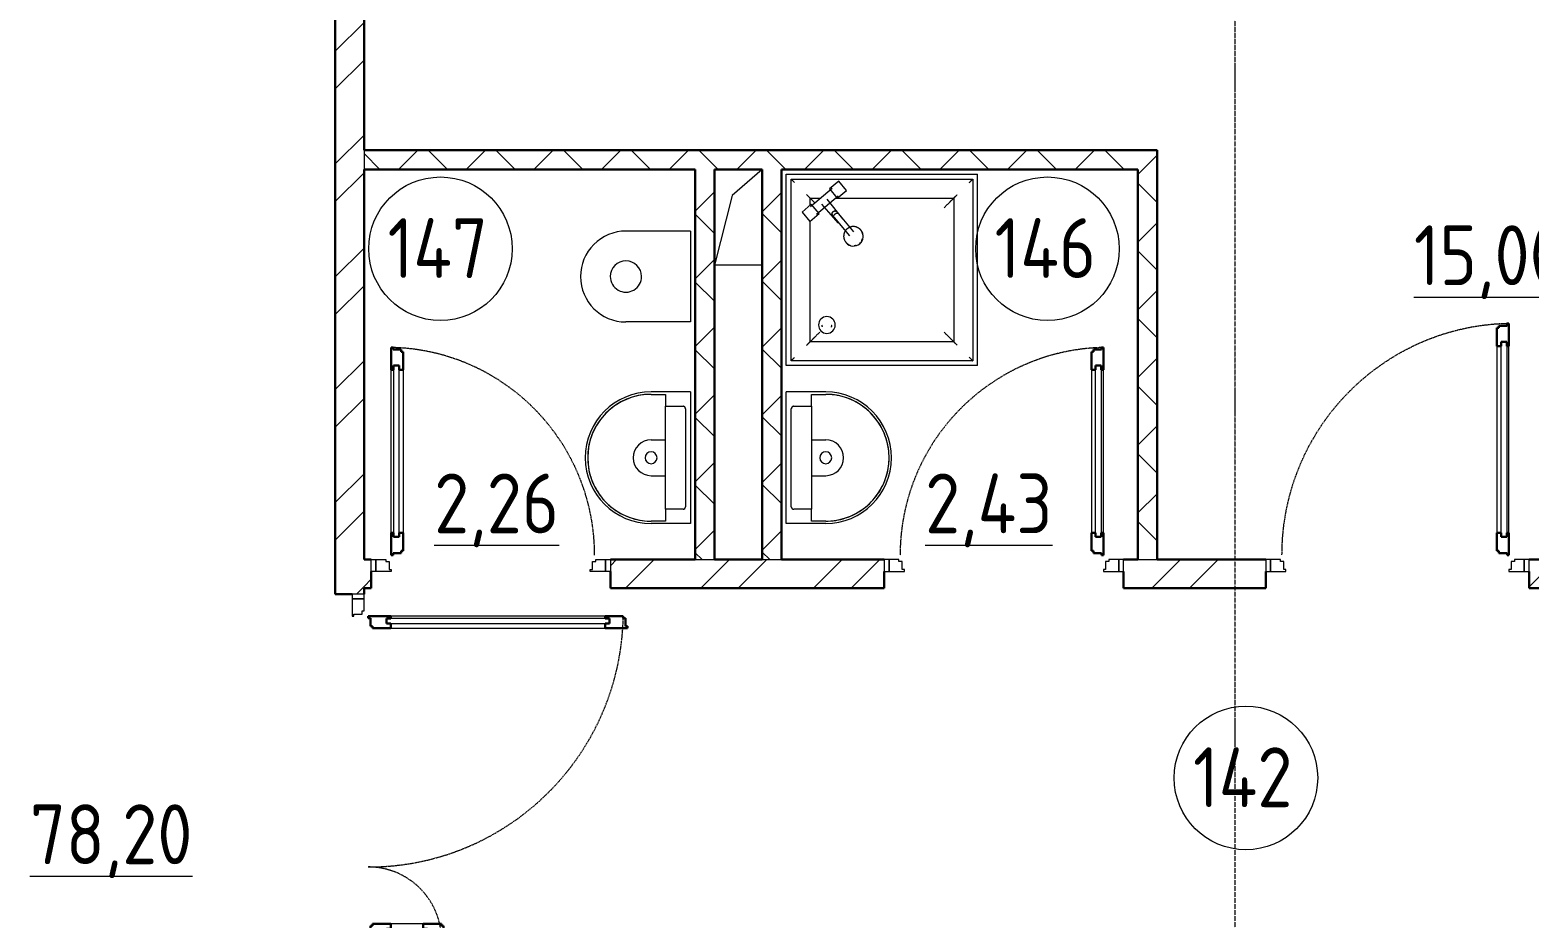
# Model space of a CAD drawing. Header units: millimetres. Extents: x -695119 to 412940, y -249585 to 622758.
# Drawn here: x -122702 to -116436, y 559777 to 563488 of the extents above; entities that cross this region are included whole.
import ezdxf

# ---------------------------------------------------------------- set-up
doc = ezdxf.new("R2010")
doc.units = ezdxf.units.MM
doc.linetypes.add('ADSK_Линия сетки', pattern=[25, 20, -2.5, 0, -2.5])
doc.linetypes.add('ADSK_Штриховая_ш2 п1_5', pattern=[4.5, 3, -1.5])
for name, color, linetype, lineweight in [('Двери', 8, 'Continuous', 9), ('Каркас_Импост', 8, 'Continuous', 9), ('Марки помещений', 8, 'Continuous', 20), ('Монтажный зазор', 8, 'Continuous', 9), ('Оси', 252, 'Continuous', 9), ('Остекление', 8, 'Continuous', 9), ('Открывание', 8, 'ADSK_Штриховая_ш2 п1_5', 9), ('Панель', 252, 'Continuous', 30), ('Перекрытия', 7, 'Continuous', 18), ('Сантехнические приборы', 8, 'Continuous', 18), ('Стены разрез', 7, 'Continuous', 30), ('Стены штриховка', 7, 'Continuous', 9)]:
    doc.layers.add(name, color=color, linetype=linetype, lineweight=lineweight)
doc.styles.add('GOST Common_2', font='', dxfattribs={"width": 0.9, "height": 250})
doc.styles.get('GOST Common_2').set_extended_font_data('GOST type B')
pattern_1 = [(45, (-109179.56, 538399.8), (-235.7317, 235.7317), []), (45, (-109022.4, 538399.8), (-235.7317, 235.7317), [])]
pattern_2 = [(45, (-109179.56, 538399.79), (-141.4214, 141.4214), []), (135, (-109179.56, 538399.79), (-141.4214, -141.4214), [])]

# ---------------------------------------------------------------- blocks, each defined once
blk = doc.blocks.new('Дверь_Alumark_двупольная_S50 - Ш_1_5_Внутр_1520х2350  Пр-2610531-План 1 этажа смеж')
at = {"layer": 'Каркас_Импост'}
for p, q in [((-566, 60), (-615, 60)), ((-615, 60), (-615, 10)), ((-615, 10), (-543, 10)), ((-566, 52), (-566, 60)), ((-552, 52), (-566, 52)), ((-552, 18), (-552, 52)), ((-543, 18), (-552, 18)), ((-543, 10), (-543, 18)), ((802, 18), (793, 18)), ((793, 18), (793, 10)), ((793, 10), (865, 10)), ((816, 52), (802, 52)), ((802, 52), (802, 18)), ((816, 60), (816, 52)), ((865, 60), (816, 60)), ((865, 10), (865, 60))]:
    blk.add_line(p, q, dxfattribs=at)
at = {"layer": 'Монтажный зазор'}
for p, q in [((-635, 60), (-635, 10)), ((-615, 60), (-635, 60)), ((-635, 10), (-615, 10)), ((-615, 10), (-615, 60)), ((885, 60), (865, 60)), ((865, 60), (865, 10)), ((865, 10), (885, 10)), ((885, 10), (885, 60))]:
    blk.add_line(p, q, dxfattribs=at)
at = {"layer": 'Остекление'}
for p, q in [((-534, 1086), (-534, 154)), ((-513, 1086), (-534, 1086)), ((-513, 154), (-513, 1086)), ((763, 154), (763, 326)), ((763, 326), (784, 326)), ((784, 326), (784, 154)), ((-534, 154), (-513, 154)), ((784, 154), (763, 154))]:
    blk.add_line(p, q, dxfattribs=at)
at = {"layer": 'Открывание'}
for centre, radius, start, end in [((-561, 78), 1066, 360, 89.03248), ((811, 78), 306, 93.37229, 180)]:
    blk.add_arc(centre, radius, start, end, dxfattribs=at)
at = {"layer": 'Панель'}
for p, q in [((-535, 1144), (-543, 1144)), ((-543, 1144), (-543, 1068)), ((-501, 1153), (-535, 1153)), ((-535, 1153), (-535, 1144)), ((-493, 1162), (-501, 1162)), ((-501, 1162), (-501, 1153)), ((-493, 1068), (-493, 1162)), ((-534, 1068), (-543, 1068)), ((-534, 1086), (-534, 1068)), ((-513, 1086), (-534, 1086)), ((-513, 1068), (-513, 1086)), ((-493, 1068), (-513, 1068)), ((751, 384), (743, 384)), ((743, 384), (743, 308)), ((785, 393), (751, 393)), ((751, 393), (751, 384)), ((793, 402), (785, 402)), ((785, 402), (785, 393)), ((793, 308), (793, 402)), ((763, 308), (763, 326)), ((763, 326), (784, 326)), ((784, 326), (784, 308)), ((743, 308), (763, 308)), ((784, 308), (793, 308)), ((-543, 172), (-543, 78)), ((-534, 172), (-543, 172)), ((-534, 154), (-534, 172)), ((-513, 154), (-534, 154)), ((-513, 172), (-513, 154)), ((-493, 172), (-513, 172)), ((-493, 96), (-493, 172)), ((743, 172), (743, 96)), ((743, 172), (763, 172)), ((763, 172), (763, 154)), ((763, 154), (784, 154)), ((784, 172), (793, 172)), ((784, 154), (784, 172)), ((793, 78), (793, 172)), ((-543, 78), (-535, 78)), ((-535, 78), (-535, 87)), ((-535, 87), (-501, 87)), ((-501, 87), (-501, 96)), ((-501, 96), (-493, 96)), ((743, 96), (751, 96)), ((751, 96), (751, 87)), ((751, 87), (785, 87)), ((785, 87), (785, 78)), ((785, 78), (793, 78))]:
    blk.add_line(p, q, dxfattribs=at)
at = {"layer": 'Панель', "lineweight": 9}
for p, q in [((-543, 1068), (-543, 172)), ((-493, 172), (-493, 1068)), ((743, 308), (743, 172)), ((793, 172), (793, 308))]:
    blk.add_line(p, q, dxfattribs=at)
blk = doc.blocks.new('ИГСП_ООО САНИТА сантехника_Умывальник - ИГСП_ООО САНИТА сантехника_Умывальник-461922-План 1 этажа смеж')
at = {"layer": 'Сантехнические приборы'}
for p, q in [((-275, 0), (275, 0)), ((-275, 0), (-275, -165)), ((275, 0), (275, -165)), ((-215, -105), (-215, -31.3)), ((-205, -21.3), (205, -21.3)), ((215, -31.3), (215, -105)), ((-265, -165), (-265, -105)), ((-265, -105), (-215, -105)), ((-205, -105), (-215, -105)), ((205, -105), (-205, -105)), ((-75, -165), (-75, -105)), ((75, -165), (75, -105)), ((215, -105), (205, -105)), ((215, -105), (265, -105)), ((265, -105), (265, -165))]:
    blk.add_line(p, q, dxfattribs=at)
at = {"layer": 'Сантехнические приборы', "flags": 128}
for points in [[(-205, -21.3), (-205.4, -21.3), (-205.8, -21.3), (-206.2, -21.3), (-206.6, -21.4), (-207, -21.5), (-207.4, -21.6), (-207.8, -21.7), (-208.1, -21.8), (-208.5, -21.9), (-208.9, -22.1), (-209.3, -22.2), (-209.6, -22.4), (-210, -22.6), (-210.3, -22.8), (-210.6, -23), (-211, -23.2), (-211.3, -23.5), (-211.6, -23.7), (-211.9, -24), (-212.2, -24.3), (-212.4, -24.6), (-212.7, -24.9), (-213, -25.2), (-213.2, -25.5), (-213.4, -25.9), (-213.6, -26.2), (-213.8, -26.6), (-214, -26.9), (-214.2, -27.3), (-214.3, -27.6), (-214.5, -28), (-214.6, -28.4), (-214.7, -28.8), (-214.8, -29.2), (-214.9, -29.6), (-214.9, -30), (-215, -30.4), (-215, -30.8), (-215, -31.2), (-215, -31.3)], [(215, -31.3), (215, -30.9), (215, -30.5), (214.9, -30.1), (214.9, -29.7), (214.8, -29.3), (214.7, -28.9), (214.6, -28.5), (214.5, -28.1), (214.4, -27.7), (214.2, -27.4), (214, -27), (213.9, -26.6), (213.7, -26.3), (213.5, -26), (213.3, -25.6), (213, -25.3), (212.8, -25), (212.5, -24.7), (212.2, -24.4), (212, -24.1), (211.7, -23.8), (211.4, -23.6), (211.1, -23.3), (210.7, -23.1), (210.4, -22.9), (210.1, -22.6), (209.7, -22.4), (209.4, -22.3), (209, -22.1), (208.6, -21.9), (208.2, -21.8), (207.9, -21.7), (207.5, -21.6), (207.1, -21.5), (206.7, -21.4), (206.3, -21.4), (205.9, -21.3), (205.5, -21.3), (205.1, -21.3), (205, -21.3)], [(-265, -165), (-264.8, -175.6), (-264.2, -186.2), (-263.1, -196.7), (-261.6, -207.2), (-259.7, -217.6), (-257.4, -228), (-254.7, -238.2), (-251.5, -248.4), (-248, -258.4), (-244.1, -268.2), (-239.8, -277.9), (-235.1, -287.4), (-230, -296.7), (-224.5, -305.8), (-218.7, -314.6), (-212.6, -323.3), (-206.1, -331.6), (-199.2, -339.7), (-192.1, -347.6), (-184.6, -355.1), (-176.9, -362.3), (-168.8, -369.2), (-160.5, -375.8), (-152, -382.1), (-143.2, -388), (-134.1, -393.5), (-124.9, -398.7), (-115.5, -403.5), (-105.8, -408), (-96, -412), (-86.1, -415.6), (-76, -418.9), (-65.8, -421.7), (-55.4, -424.1), (-45, -426.1), (-34.6, -427.7), (-24, -428.9), (-13.5, -429.7), (-2.9, -430), (7.7, -429.9), (18.3, -429.4), (28.9, -428.4), (39.4, -427.1), (49.8, -425.3), (60.2, -423.1), (70.5, -420.5), (80.6, -417.4), (90.7, -414), (100.6, -410.2), (110.3, -406), (119.8, -401.4), (129.2, -396.4), (138.3, -391), (147.3, -385.3), (156, -379.3), (164.4, -372.8), (172.6, -366.1), (180.5, -359), (188.1, -351.7), (195.4, -344), (202.4, -336), (209.1, -327.8), (215.4, -319.3), (221.4, -310.6), (227.1, -301.6), (232.4, -292.4), (237.3, -283), (241.8, -273.4), (245.9, -263.7), (249.7, -253.8), (253, -243.7), (256, -233.5), (258.5, -223.2), (260.6, -212.9), (262.3, -202.4), (263.6, -191.9), (264.5, -181.3), (264.9, -170.7), (265, -165)]]:
    blk.add_lwpolyline(points, dxfattribs=at)
at = {"layer": 'Сантехнические приборы'}
for centre, radius, start, end in [((-205, -31.3), 10, 90, 180), ((205, -31.3), 10, 0, 90), ((0, -165), 275, 180, 360), ((0, -165), 265, 180, 0), ((0, -165), 75, 180, 0), ((0, -165), 25, 0, 180), ((0, -165), 25, 180, 360)]:
    blk.add_arc(centre, radius, start, end, dxfattribs=at)
blk = doc.blocks.new('Дверь_Alumark_однопольная_S50 - Дв-9_Ш_1000х2350 Пр-3125398-План 1 этажа смеж')
at = {"layer": 'Каркас_Импост'}
for p, q in [((-355, 60), (-314, 60)), ((-355, 10), (-355, 60)), ((-291, 10), (-355, 10)), ((-314, 60), (-314, 52)), ((-314, 52), (-300, 52)), ((-300, 52), (-300, 18)), ((-300, 18), (-291, 18)), ((-291, 18), (-291, 10)), ((541, 18), (550, 18)), ((541, 10), (541, 18)), ((605, 10), (541, 10)), ((550, 52), (564, 52)), ((550, 18), (550, 52)), ((564, 52), (564, 60)), ((564, 60), (605, 60)), ((605, 60), (605, 10))]:
    blk.add_line(p, q, dxfattribs=at)
at = {"layer": 'Монтажный зазор'}
for p, q in [((-375, 60), (-355, 60)), ((-375, 10), (-375, 60)), ((-355, 10), (-375, 10)), ((-355, 60), (-355, 10)), ((605, 60), (625, 60)), ((605, 10), (605, 60)), ((625, 10), (605, 10)), ((625, 60), (625, 10))]:
    blk.add_line(p, q, dxfattribs=at)
at = {"layer": 'Остекление'}
for p, q in [((-282, 870), (-282, 154)), ((-258, 870), (-282, 870)), ((-258, 154), (-258, 870)), ((-282, 154), (-258, 154))]:
    blk.add_line(p, q, dxfattribs=at)
at = {"layer": 'Открывание'}
blk.add_arc((-309, 78), 868, 0, 88.81175, dxfattribs=at)
at = {"layer": 'Панель'}
for p, q in [((-291, 946), (-283, 946)), ((-291, 852), (-291, 946)), ((-283, 946), (-283, 937)), ((-283, 937), (-249, 937)), ((-249, 937), (-249, 928)), ((-249, 928), (-241, 928)), ((-241, 928), (-241, 852)), ((-282, 852), (-291, 852)), ((-282, 870), (-282, 852)), ((-258, 870), (-282, 870)), ((-258, 852), (-258, 870)), ((-241, 852), (-258, 852)), ((-291, 78), (-291, 172)), ((-282, 172), (-291, 172)), ((-282, 154), (-282, 172)), ((-258, 154), (-282, 154)), ((-258, 172), (-258, 154)), ((-241, 172), (-258, 172)), ((-241, 172), (-241, 96)), ((-283, 78), (-291, 78)), ((-283, 87), (-283, 78)), ((-249, 87), (-283, 87)), ((-249, 96), (-249, 87)), ((-241, 96), (-249, 96))]:
    blk.add_line(p, q, dxfattribs=at)
at = {"layer": 'Панель', "lineweight": 9}
for p, q in [((-291, 172), (-291, 852)), ((-241, 852), (-241, 172))]:
    blk.add_line(p, q, dxfattribs=at)
blk = doc.blocks.new('Дверь_Alumark_однопольная_S50 - Дв-9л__Ш_1000х2350 Л-3125523-План 1 этажа смеж')
at = {"layer": 'Каркас_Импост'}
for p, q in [((-314, 60), (-355, 60)), ((-355, 60), (-355, 10)), ((-355, 10), (-291, 10)), ((-314, 52), (-314, 60)), ((-300, 52), (-314, 52)), ((-300, 18), (-300, 52)), ((-291, 18), (-300, 18)), ((-291, 10), (-291, 18)), ((550, 18), (541, 18)), ((541, 18), (541, 10)), ((541, 10), (605, 10)), ((564, 52), (550, 52)), ((550, 52), (550, 18)), ((564, 60), (564, 52)), ((605, 60), (564, 60)), ((605, 10), (605, 60))]:
    blk.add_line(p, q, dxfattribs=at)
at = {"layer": 'Монтажный зазор'}
for p, q in [((-375, 60), (-375, 10)), ((-355, 60), (-375, 60)), ((-375, 10), (-355, 10)), ((-355, 10), (-355, 60)), ((625, 60), (605, 60)), ((605, 60), (605, 10)), ((605, 10), (625, 10)), ((625, 10), (625, 60))]:
    blk.add_line(p, q, dxfattribs=at)
at = {"layer": 'Остекление'}
for p, q in [((508, 154), (508, 870)), ((508, 870), (532, 870)), ((532, 870), (532, 154)), ((532, 154), (508, 154))]:
    blk.add_line(p, q, dxfattribs=at)
at = {"layer": 'Открывание'}
blk.add_arc((559, 78), 868, 91.18825, 180, dxfattribs=at)
at = {"layer": 'Панель'}
for p, q in [((541, 946), (533, 946)), ((533, 946), (533, 937)), ((541, 852), (541, 946)), ((499, 928), (491, 928)), ((491, 928), (491, 852)), ((533, 937), (499, 937)), ((499, 937), (499, 928)), ((491, 852), (508, 852)), ((508, 852), (508, 870)), ((508, 870), (532, 870)), ((532, 870), (532, 852)), ((532, 852), (541, 852)), ((491, 172), (491, 96)), ((491, 172), (508, 172)), ((508, 172), (508, 154)), ((508, 154), (532, 154)), ((532, 172), (541, 172)), ((532, 154), (532, 172)), ((541, 78), (541, 172)), ((491, 96), (499, 96)), ((499, 96), (499, 87)), ((499, 87), (533, 87)), ((533, 87), (533, 78)), ((533, 78), (541, 78))]:
    blk.add_line(p, q, dxfattribs=at)
at = {"layer": 'Панель', "lineweight": 9}
for p, q in [((491, 852), (491, 172)), ((541, 172), (541, 852))]:
    blk.add_line(p, q, dxfattribs=at)
blk = doc.blocks.new('ИГСП_ООО САНИТА сантехника_Умывальник - ИГСП_ООО САНИТА сантехника_Умывальник-518291-План 1 этажа смеж')
at = {"layer": 'Сантехнические приборы'}
for p, q in [((-275, 165), (-275, 0)), ((-265, 105), (-265, 165)), ((-75, 105), (-75, 165)), ((75, 105), (75, 165)), ((265, 165), (265, 105)), ((275, 165), (275, 0)), ((-215, 105), (-265, 105)), ((-215, 31.3), (-215, 105)), ((-215, 105), (-205, 105)), ((-205, 105), (205, 105)), ((205, 105), (215, 105)), ((265, 105), (215, 105)), ((215, 105), (215, 31.3)), ((275, 0), (-275, 0)), ((205, 21.3), (-205, 21.3))]:
    blk.add_line(p, q, dxfattribs=at)
at = {"layer": 'Сантехнические приборы', "flags": 128}
for points in [[(265, 165), (264.8, 175.6), (264.2, 186.2), (263.1, 196.7), (261.6, 207.2), (259.7, 217.6), (257.4, 228), (254.7, 238.2), (251.5, 248.4), (248, 258.4), (244.1, 268.2), (239.8, 277.9), (235.1, 287.4), (230, 296.7), (224.5, 305.8), (218.7, 314.6), (212.6, 323.3), (206.1, 331.6), (199.2, 339.7), (192.1, 347.6), (184.6, 355.1), (176.9, 362.3), (168.8, 369.2), (160.5, 375.8), (152, 382.1), (143.2, 388), (134.1, 393.5), (124.9, 398.7), (115.5, 403.5), (105.8, 408), (96, 412), (86.1, 415.6), (76, 418.9), (65.8, 421.7), (55.4, 424.1), (45, 426.1), (34.6, 427.7), (24, 428.9), (13.5, 429.7), (2.9, 430), (-7.7, 429.9), (-18.3, 429.4), (-28.9, 428.4), (-39.4, 427.1), (-49.8, 425.3), (-60.2, 423.1), (-70.5, 420.5), (-80.6, 417.4), (-90.7, 414), (-100.6, 410.2), (-110.3, 406), (-119.8, 401.4), (-129.2, 396.4), (-138.3, 391), (-147.3, 385.3), (-156, 379.3), (-164.4, 372.8), (-172.6, 366.1), (-180.5, 359), (-188.1, 351.7), (-195.4, 344), (-202.4, 336), (-209.1, 327.8), (-215.4, 319.3), (-221.4, 310.6), (-227.1, 301.6), (-232.4, 292.4), (-237.3, 283), (-241.8, 273.4), (-245.9, 263.7), (-249.7, 253.8), (-253, 243.7), (-256, 233.5), (-258.5, 223.2), (-260.6, 212.9), (-262.3, 202.4), (-263.6, 191.9), (-264.5, 181.3), (-264.9, 170.7), (-265, 165)], [(-215, 31.3), (-215, 30.9), (-215, 30.5), (-214.9, 30.1), (-214.9, 29.7), (-214.8, 29.3), (-214.7, 28.9), (-214.6, 28.5), (-214.5, 28.1), (-214.4, 27.7), (-214.2, 27.4), (-214, 27), (-213.9, 26.6), (-213.7, 26.3), (-213.5, 26), (-213.3, 25.6), (-213, 25.3), (-212.8, 25), (-212.5, 24.7), (-212.2, 24.4), (-212, 24.1), (-211.7, 23.8), (-211.4, 23.6), (-211.1, 23.3), (-210.7, 23.1), (-210.4, 22.9), (-210.1, 22.6), (-209.7, 22.4), (-209.4, 22.3), (-209, 22.1), (-208.6, 21.9), (-208.2, 21.8), (-207.9, 21.7), (-207.5, 21.6), (-207.1, 21.5), (-206.7, 21.4), (-206.3, 21.4), (-205.9, 21.3), (-205.5, 21.3), (-205.1, 21.3), (-205, 21.3)], [(205, 21.3), (205.4, 21.3), (205.8, 21.3), (206.2, 21.3), (206.6, 21.4), (207, 21.5), (207.4, 21.6), (207.8, 21.7), (208.1, 21.8), (208.5, 21.9), (208.9, 22.1), (209.3, 22.2), (209.6, 22.4), (210, 22.6), (210.3, 22.8), (210.6, 23), (211, 23.2), (211.3, 23.5), (211.6, 23.7), (211.9, 24), (212.2, 24.3), (212.4, 24.6), (212.7, 24.9), (213, 25.2), (213.2, 25.5), (213.4, 25.9), (213.6, 26.2), (213.8, 26.6), (214, 26.9), (214.2, 27.3), (214.3, 27.6), (214.5, 28), (214.6, 28.4), (214.7, 28.8), (214.8, 29.2), (214.9, 29.6), (214.9, 30), (215, 30.4), (215, 30.8), (215, 31.2), (215, 31.3)]]:
    blk.add_lwpolyline(points, dxfattribs=at)
at = {"layer": 'Сантехнические приборы'}
for centre, radius, start, end in [((0, 165), 275, 360, 180), ((0, 165), 265, 0, 180), ((0, 165), 75, 0, 180), ((0, 165), 25, 360, 180), ((0, 165), 25, 180, 0), ((-205, 31.3), 10, 180, 270), ((205, 31.3), 10, 270, 0)]:
    blk.add_arc(centre, radius, start, end, dxfattribs=at)
blk = doc.blocks.new('ИГСП_ВИЗ_Душевой поддон - Ш_Поддон 800х800-1812446-План 1 этажа смеж')
at = {"layer": 'Сантехнические приборы'}
for p, q in [((-400, -400), (-400, 400)), ((400, 400), (-400, 400)), ((-380, -380), (-380, 380)), ((-380, 380), (380, 380)), ((380, 380), (380, -380)), ((400, 400), (400, -400)), ((-300, -185.9), (-300, 300)), ((-300, 300), (300, 300)), ((300, 300), (300, -300)), ((-300, -193.6), (-300, -187)), ((-300, -300), (-300, -255.8)), ((-270.4, -300), (-300, -300)), ((300, -300), (-204.1, -300)), ((400, -400), (-400, -400)), ((380, -380), (-380, -380))]:
    blk.add_line(p, q, dxfattribs=at)
for points, knots in [([(-365, 365), (-366.3, 366.3), (-368.3, 368.3), (-370.8, 370.8), (-372.2, 372.2), (-373.3, 373.3), (-374.4, 374.4), (-375.4, 375.4), (-376.3, 376.3), (-377.1, 377.1), (-378, 378), (-378.9, 378.9), (-379.7, 379.7), (-380, 380), (-380, 380)], [0, 0, 0, 0, 0.166667, 0.25, 0.333333, 0.375, 0.416667, 0.5, 0.541667, 0.583333, 0.666667, 0.75, 0.833333, 1, 1, 1, 1]), ([(365, 365), (366.3, 366.3), (368.3, 368.3), (370.8, 370.8), (372.2, 372.2), (373.3, 373.3), (374.4, 374.4), (375.4, 375.4), (376.3, 376.3), (377.1, 377.1), (378, 378), (378.9, 378.9), (379.7, 379.7), (380, 380), (380, 380)], [0, 0, 0, 0, 0.166667, 0.25, 0.333333, 0.375, 0.416667, 0.5, 0.541667, 0.583333, 0.666667, 0.75, 0.833333, 1, 1, 1, 1]), ([(-300, 300), (-300, 300), (-300.3, 300.3), (-301.1, 301.1), (-302, 302), (-302.9, 302.9), (-303.7, 303.7), (-304.6, 304.6), (-305.8, 305.8), (-307.2, 307.2), (-308.4, 308.4), (-309.6, 309.6), (-311.7, 311.7), (-313.7, 313.7), (-315, 315)], [0, 0, 0, 0, 0.166667, 0.25, 0.333333, 0.416667, 0.458333, 0.5, 0.583333, 0.666667, 0.708333, 0.75, 0.833333, 1, 1, 1, 1]), ([(300, 300), (300, 300), (300.3, 300.3), (301.1, 301.1), (302, 302), (302.9, 302.9), (303.7, 303.7), (304.6, 304.6), (305.8, 305.8), (307.2, 307.2), (308.4, 308.4), (309.6, 309.6), (311.7, 311.7), (313.7, 313.7), (315, 315)], [0, 0, 0, 0, 0.166667, 0.25, 0.333333, 0.416667, 0.458333, 0.5, 0.583333, 0.666667, 0.708333, 0.75, 0.833333, 1, 1, 1, 1]), ([(-260, 260), (-263.5, 263.6), (-268.7, 268.7), (-275.4, 275.3), (-279.3, 279.3), (-282.2, 282.2), (-285.1, 285.1), (-287.7, 287.7), (-290.1, 290.1), (-292.3, 292.3), (-294.7, 294.7), (-297.1, 297.1), (-299.3, 299.3), (-300, 300), (-300, 300)], [0, 0, 0, 0, 0.166667, 0.25, 0.333333, 0.375, 0.416667, 0.5, 0.541667, 0.583333, 0.666667, 0.75, 0.833333, 1, 1, 1, 1]), ([(300, 300), (300, 300), (299.3, 299.3), (297.1, 297.1), (294.7, 294.7), (292.3, 292.3), (290.1, 290.1), (287.7, 287.7), (285.1, 285.1), (282.2, 282.2), (279.3, 279.3), (275.3, 275.4), (268.7, 268.7), (263.6, 263.5), (260, 260)], [-1, -1, -1, -1, -0.833333, -0.75, -0.666667, -0.583333, -0.541667, -0.5, -0.416667, -0.375, -0.333333, -0.25, -0.166667, 0, 0, 0, 0]), ([(-300, -300), (-300, -300), (-300.3, -300.3), (-301.1, -301.1), (-302, -302), (-302.9, -302.9), (-303.7, -303.7), (-304.6, -304.6), (-305.8, -305.8), (-307.2, -307.2), (-308.4, -308.4), (-309.6, -309.6), (-311.7, -311.7), (-313.7, -313.7), (-315, -315)], [0, 0, 0, 0, 0.166667, 0.25, 0.333333, 0.416667, 0.458333, 0.5, 0.583333, 0.666667, 0.708333, 0.75, 0.833333, 1, 1, 1, 1]), ([(-280, -280), (-280.8, -280.8), (-282.2, -282.2), (-285.1, -285.1), (-287.7, -287.7), (-290.1, -290.1), (-292.3, -292.3), (-294.7, -294.7), (-297.1, -297.1), (-299.3, -299.3), (-300, -300), (-300, -300)], [0.3333333, 0.3333333, 0.3333333, 0.3333333, 0.375, 0.4166667, 0.5, 0.5416667, 0.5833333, 0.6666667, 0.75, 0.8333333, 1, 1, 1, 1]), ([(260, -260), (263.5, -263.6), (268.7, -268.7), (275.4, -275.3), (279.3, -279.3), (282.2, -282.2), (285.1, -285.1), (287.7, -287.7), (290.1, -290.1), (292.3, -292.3), (294.7, -294.7), (297.1, -297.1), (299.3, -299.3), (300, -300), (300, -300)], [0, 0, 0, 0, 0.166667, 0.25, 0.333333, 0.375, 0.416667, 0.5, 0.541667, 0.583333, 0.666667, 0.75, 0.833333, 1, 1, 1, 1]), ([(315, -315), (313.7, -313.7), (311.7, -311.7), (309.2, -309.2), (307.8, -307.8), (306.7, -306.7), (305.6, -305.6), (304.6, -304.6), (303.7, -303.7), (302.9, -302.9), (302, -302), (301.1, -301.1), (300.3, -300.3), (300, -300), (300, -300)], [-1, -1, -1, -1, -0.833333, -0.75, -0.666667, -0.625, -0.583333, -0.5, -0.458333, -0.416667, -0.333333, -0.25, -0.166667, 0, 0, 0, 0]), ([(-365, -365), (-366.3, -366.3), (-368.3, -368.3), (-370.8, -370.8), (-372.2, -372.2), (-373.3, -373.3), (-374.4, -374.4), (-375.4, -375.4), (-376.3, -376.3), (-377.1, -377.1), (-378, -378), (-378.9, -378.9), (-379.7, -379.7), (-380, -380), (-380, -380)], [0, 0, 0, 0, 0.166667, 0.25, 0.333333, 0.375, 0.416667, 0.5, 0.541667, 0.583333, 0.666667, 0.75, 0.833333, 1, 1, 1, 1]), ([(380, -380), (380, -380), (379.7, -379.7), (378.9, -378.9), (378, -378), (377.1, -377.1), (376.3, -376.3), (375.4, -375.4), (374.4, -374.4), (373.3, -373.3), (372.2, -372.2), (370.8, -370.8), (368.3, -368.3), (366.3, -366.3), (365, -365)], [-1, -1, -1, -1, -0.833333, -0.75, -0.666667, -0.583333, -0.541667, -0.5, -0.416667, -0.375, -0.333333, -0.25, -0.166667, 0, 0, 0, 0])]:
    blk.add_open_spline(points, degree=3, knots=knots, dxfattribs=at)
blk = doc.blocks.new('ИГСП_Сифон напольный СПМ_ГОСТ23289-2016 - ИГСП_Сифон напольный СПМ_ГОСТ23289-2016-461843-План 1 этажа смеж')
at = {"layer": 'Сантехнические приборы', "flags": 128}
for points in [[(-0.5, 20), (-0.2, 20), (-0.1, 20), (0, 20)], [(0.8, 20), (1.6, 19.9), (2.4, 19.9), (3.2, 19.7), (4, 19.6), (4.8, 19.4), (5.5, 19.2), (6.3, 19), (7, 18.7), (7.8, 18.4), (8.5, 18.1)], [(0, -20), (-0.2, -20), (-0.4, -20), (-0.7, -20)], [(8.2, -18.2), (7.4, -18.6), (6.7, -18.8), (5.9, -19.1), (5.2, -19.3), (4.4, -19.5), (3.6, -19.7), (2.8, -19.8), (2, -19.9), (1.2, -20), (0.4, -20)]]:
    blk.add_lwpolyline(points, dxfattribs=at)
at = {"layer": 'Сантехнические приборы'}
for start, end in [(360, 180), (180, 360)]:
    blk.add_arc((0, 0), 35, start, end, dxfattribs=at)
blk = doc.blocks.new('ИГСП_Смеситель настенный_ГОСТ25809-96 - См-ДшДРНШл-461844-План 1 этажа смеж')
at = {"layer": 'Сантехнические приборы'}
for p, q in [((63.5, 475.4), (12.7, 475.4)), ((12.7, 475.4), (12.7, 424.6)), ((63.5, 424.6), (63.5, 475.4)), ((12.7, 424.6), (63.5, 424.6)), ((18.4, 434.1), (18.4, 315.9)), ((144, 387.8), (39, 390.3)), ((58.4, 315.9), (58.4, 434.1)), ((216, 387.5), (116.7, 387.5)), ((233, 414.1), (230.8, 414.3)), ((63.5, 325.4), (12.7, 325.4)), ((12.7, 325.4), (12.7, 274.6)), ((39, 358), (144, 360.5)), ((63.5, 274.6), (63.5, 325.4)), ((116.7, 362.5), (216, 362.5)), ((144, 361.8), (144, 360.5)), ((230.8, 333.8), (233, 334)), ((12.7, 274.6), (63.5, 274.6))]:
    blk.add_line(p, q, dxfattribs=at)
at = {"layer": 'Сантехнические приборы', "flags": 128}
for points in [[(116.7, 387.5), (115.7, 387.5), (114.7, 387.5), (113.8, 387.5), (113, 387.5), (112.2, 387.5), (111.4, 387.5), (110.7, 387.5), (110.1, 387.5), (109.5, 387.5), (109, 387.5), (108.6, 387.5), (108.2, 387.5), (107.9, 387.5), (107.6, 387.5), (107.4, 387.5), (107.3, 387.5), (107.3, 387.5)], [(241, 412), (239.5, 412.6), (238, 413), (236.4, 413.4), (234.9, 413.8), (233.3, 414), (231.7, 414.2), (230.1, 414.4), (228.5, 414.4), (226.9, 414.5), (225.3, 414.4), (223.7, 414.3), (222.1, 414.1), (220.5, 413.8), (219, 413.5), (217.4, 413.2), (215.9, 412.7), (214.4, 412.2), (212.9, 411.7), (211.4, 411), (209.9, 410.3), (208.5, 409.6), (207.1, 408.8), (205.8, 408), (204.4, 407), (203.2, 406.1), (201.9, 405.1), (200.7, 404), (199.6, 402.9), (198.4, 401.8), (197.4, 400.6), (196.4, 399.3), (195.4, 398), (194.5, 396.7), (193.6, 395.4), (192.8, 394), (192, 392.6), (191.3, 391.1), (190.7, 389.6), (190.1, 388.1), (189.6, 386.6), (189.1, 385.1), (188.7, 383.5), (188.4, 382), (188.1, 380.4), (187.9, 378.8), (187.7, 377.2), (187.6, 375.6), (187.6, 374.1)], [(107.3, 362.5), (107.3, 362.5), (107.5, 362.5), (107.7, 362.5), (108, 362.5), (108.3, 362.5), (108.7, 362.5), (109.2, 362.5), (109.7, 362.5), (110.3, 362.5), (110.9, 362.5), (111.6, 362.5), (112.4, 362.5), (113.2, 362.5), (114.1, 362.5), (115, 362.5), (116, 362.5), (116.7, 362.5)], [(187.6, 374.1), (187.6, 372.5), (187.7, 370.9), (187.9, 369.3), (188.1, 367.7), (188.4, 366.1), (188.7, 364.5), (189.1, 363), (189.6, 361.4), (190.1, 359.9), (190.7, 358.4), (191.4, 356.9), (192.1, 355.5), (192.8, 354.1), (193.7, 352.7), (194.5, 351.3), (195.4, 350), (196.4, 348.7), (197.4, 347.5), (198.5, 346.3), (199.6, 345.2), (200.8, 344.1), (202, 343), (203.2, 342), (204.5, 341), (205.9, 340.1), (207.2, 339.3), (208.6, 338.5), (210, 337.8), (211.5, 337.1), (213, 336.5), (214.5, 335.9), (216, 335.4), (217.5, 335), (219.1, 334.6), (220.6, 334.3), (222.2, 334), (223.8, 333.9), (225.4, 333.7), (227, 333.7), (228.6, 333.7), (230.2, 333.8), (231.8, 333.9), (233.4, 334.1), (235, 334.4), (236.5, 334.8), (238.1, 335.2), (239.6, 335.6), (241, 336.1)]]:
    blk.add_lwpolyline(points, dxfattribs=at)
at = {"layer": 'Сантехнические приборы'}
for start, end in [(165, 180), (105, 158.56167), (180, 195), (203.31027, 216.67658), (225, 255), (262.49125, 279.30332)]:
    blk.add_arc((107.3, 375), 12.5, start, end, dxfattribs=at)
for centre, major_axis, start_param, end_param in [((227.5, 374.1), (0, 40.4), 0.456571, 0.576516), ((227.5, 374.1), (0, 40.4), 5.708701, 6.320479), ((229.7, 374.1), (0, 40.2), 4.712389, 6.283185), ((227.5, 374.1), (0, 40.4), 5.121537, 5.331775), ((227.5, 374.1), (0, 40.4), 4.712389, 4.895955), ((227.5, 374.1), (0, 40.4), 2.094395, 2.12839), ((227.5, 374.1), (0, 40.4), 2.565108, 2.70999), ((227.5, 374.1), (0, 40.4), 3.107058, 3.728593), ((229.7, 374.1), (0, 40.2), 3.141593, 4.712389), ((227.5, 374.1), (0, 40.4), 4.12978, 4.227438), ((227.5, 374.1), (0, 40.4), 4.249865, 4.331237)]:
    blk.add_ellipse(centre, major_axis=major_axis, ratio=0.98191, start_param=start_param, end_param=end_param, dxfattribs=at)
for points in [[(94.8, 375), (94.8, 376.5), (95, 377.9), (95.5, 379.3)], [(107.5, 375), (107.5, 376.5), (107.9, 379.4), (109.5, 383.2), (112, 386), (115.1, 387.6), (117.3, 387.6), (118.3, 387.3)], [(109.4, 362.7), (108, 362.4), (105, 362.4), (100.9, 363.9), (97.5, 366.8), (95.3, 370.6), (94.8, 373.5), (94.8, 375)], [(115.1, 362.7), (114.1, 362.9), (112, 363.9), (109.5, 366.8), (107.9, 370.6), (107.5, 373.5), (107.5, 375)], [(118.3, 362.7), (117.3, 362.5), (116.3, 362.4), (115.3, 362.6)]]:
    blk.add_open_spline(points, degree=3, dxfattribs=at)
blk.add_open_spline([(95.5, 379.3), (96, 380.6), (97.5, 383.2), (100.9, 386), (104.4, 387.3), (106.5, 387.5), (107.3, 387.5)], degree=3, knots=[0.1111111, 0.1111111, 0.1111111, 0.1111111, 0.2222222, 0.3333333, 0.4444444, 0.4998563, 0.4998563, 0.4998563, 0.4998563], dxfattribs=at)
blk = doc.blocks.new('Дверь_Alumark_однопольная_S50 - Дв-8л_Ш_1100х2350 Л-3006870-План 1 этажа смеж')
at = {"layer": 'Каркас_Импост'}
for p, q in [((-364, 60), (-405, 60)), ((-405, 60), (-405, 10)), ((-405, 10), (-341, 10)), ((-364, 52), (-364, 60)), ((-350, 52), (-364, 52)), ((-350, 18), (-350, 52)), ((-341, 18), (-350, 18)), ((-341, 10), (-341, 18)), ((600, 18), (591, 18)), ((591, 18), (591, 10)), ((591, 10), (655, 10)), ((614, 52), (600, 52)), ((600, 52), (600, 18)), ((614, 60), (614, 52)), ((655, 60), (614, 60)), ((655, 10), (655, 60))]:
    blk.add_line(p, q, dxfattribs=at)
at = {"layer": 'Монтажный зазор'}
for p, q in [((-425, 60), (-425, 10)), ((-405, 60), (-425, 60)), ((-425, 10), (-405, 10)), ((-405, 10), (-405, 60)), ((675, 60), (655, 60)), ((655, 60), (655, 10)), ((655, 10), (675, 10)), ((675, 10), (675, 60))]:
    blk.add_line(p, q, dxfattribs=at)
at = {"layer": 'Остекление'}
for p, q in [((558, 154), (558, 970)), ((558, 970), (582, 970)), ((582, 970), (582, 154)), ((582, 154), (558, 154))]:
    blk.add_line(p, q, dxfattribs=at)
at = {"layer": 'Открывание'}
blk.add_arc((609, 78), 968, 91.06548, 180, dxfattribs=at)
at = {"layer": 'Панель'}
for p, q in [((549, 1028), (541, 1028)), ((541, 1028), (541, 952)), ((583, 1037), (549, 1037)), ((549, 1037), (549, 1028)), ((591, 1046), (583, 1046)), ((583, 1046), (583, 1037)), ((591, 952), (591, 1046)), ((541, 952), (558, 952)), ((558, 952), (558, 970)), ((558, 970), (582, 970)), ((582, 970), (582, 952)), ((582, 952), (591, 952)), ((541, 172), (541, 96)), ((541, 172), (558, 172)), ((558, 172), (558, 154)), ((558, 154), (582, 154)), ((582, 172), (591, 172)), ((582, 154), (582, 172)), ((591, 78), (591, 172)), ((541, 96), (549, 96)), ((549, 96), (549, 87)), ((549, 87), (583, 87)), ((583, 87), (583, 78)), ((583, 78), (591, 78))]:
    blk.add_line(p, q, dxfattribs=at)
at = {"layer": 'Панель', "lineweight": 9}
for p, q in [((541, 952), (541, 172)), ((591, 172), (591, 952))]:
    blk.add_line(p, q, dxfattribs=at)
blk = doc.blocks.new('Ш_Сантехника_2D_Унитаз _ГОСТ - Ш_Сантехника_2D_Унитаз _ГОСТ-1811062-План 1 этажа смеж')
at = {"layer": 'Сантехнические приборы'}
for p, q in [((-190, 0), (-190, -270)), ((-190, 0), (190, 0)), ((190, 0), (190, -270))]:
    blk.add_line(p, q, dxfattribs=at)
for radius, start, end in [(65.4, 90.31828, 270.07772), (65.4, 270.07772, 90.31828), (190, 180, 270.07114), (190, 270.07114, 360)]:
    blk.add_arc((0, -270), radius, start, end, dxfattribs=at)
blk = doc.blocks.new('ADSK_Марка_Помещение_ОдноЗначение_Номер - Номер-462100-План 1 этажа смеж')
at = {"layer": 'Марки помещений'}
blk.add_circle((0, 0), 3, dxfattribs=at)

msp = doc.modelspace()

# ---------------------------------------------------------------- hatches: boundary and pattern name
at = {"layer": 'Стены разрез', "lineweight": 9}
h = msp.add_hatch(dxfattribs=at)
h.set_pattern_fill('FP_1', color=256, style=0, pattern_type=2)
h.set_pattern_definition(pattern_1)
h.paths.add_polyline_path([(-121425.535, 561130.058), (-121305.535, 561130.058), (-121305.535, 565160.058), (-121425.535, 565160.058), (-121425.535, 562127.583)])
h = msp.add_hatch(dxfattribs=at)
h.set_pattern_fill('FP_2', color=256, style=0, pattern_type=2)
h.set_pattern_definition(pattern_2)
h.paths.add_polyline_path([(-119560.535, 562905.058), (-117990.535, 562905.058), (-117990.535, 562985.058), (-121305.535, 562985.058), (-121305.535, 562905.058), (-119640.535, 562905.058)])
h = msp.add_hatch(dxfattribs=at)
h.set_pattern_fill('FP_2', color=256, style=0, pattern_type=2)
h.set_pattern_definition(pattern_2)
h.paths.add_polyline_path([(-119840.535, 561275.058), (-119840.535, 562905.058), (-119920.535, 562905.058), (-119920.535, 561275.058)])
h = msp.add_hatch(dxfattribs=at)
h.set_pattern_fill('FP_2', color=256, style=0, pattern_type=2)
h.set_pattern_definition(pattern_2)
h.paths.add_polyline_path([(-119560.535, 561275.058), (-119560.535, 562905.058), (-119640.535, 562905.058), (-119640.535, 561275.058)])
h = msp.add_hatch(dxfattribs=at)
h.set_pattern_fill('FP_2', color=256, style=0, pattern_type=2)
h.set_pattern_definition(pattern_2)
h.paths.add_polyline_path([(-118070.535, 561275.058), (-117990.535, 561275.058), (-117990.535, 562905.058), (-118070.535, 562905.058), (-118070.535, 562127.583)])
h = msp.add_hatch(dxfattribs=at)
h.set_pattern_fill('FP_1', color=256, style=0, pattern_type=2)
h.set_pattern_definition(pattern_1)
h.paths.add_polyline_path([(-112155.535, 561155.058), (-112155.535, 561275.058), (-112775.535, 561275.058), (-112775.535, 561155.058), (-112255.361, 561155.058)])
h.paths.add_polyline_path([(-113775.535, 561155.058), (-113775.535, 561275.058), (-114675.535, 561275.058), (-114675.535, 561155.058)])
h.paths.add_polyline_path([(-119789.614, 561155.058), (-119130.535, 561155.058), (-119130.535, 561275.058), (-120275.535, 561275.058), (-120275.535, 561155.058), (-120148.388, 561155.058)])
h.paths.add_polyline_path([(-118130.535, 561155.058), (-117535.535, 561155.058), (-117535.535, 561275.058), (-118130.535, 561275.058), (-118130.535, 561225.058)])
h.paths.add_polyline_path([(-121275.535, 561155.058), (-121275.535, 561275.058), (-121305.535, 561275.058), (-121305.535, 561155.058)])
h.paths.add_polyline_path([(-116435.535, 561155.058), (-115775.535, 561155.058), (-115775.535, 561275.058), (-116435.535, 561275.058), (-116435.535, 561225.058)])

# ---------------------------------------------------------------- linework, layer by layer
at = {"lineweight": 18}
for p, q in [((-119640.535, 562905.058), (-119767.177, 562795.524)), ((-119767.177, 562795.524), (-119840.535, 562505.058)), ((-119640.535, 562505.058), (-119840.535, 562505.058))]:
    msp.add_line(p, q, dxfattribs=at)
at = {"layer": 'Оси', "linetype": 'ADSK_Линия сетки'}
msp.add_line((-117665.535, 572133.794), (-117665.535, 550313.64), dxfattribs=at)
at = {"layer": 'Перекрытия', "color": 49, "true_color": 0x464646}
msp.add_line((-119640.535, 562505.058), (-119840.535, 562505.058), dxfattribs=at)
at = {"layer": 'Стены разрез'}
for p, q in [((-121425.535, 565160.058), (-121425.535, 561130.058)), ((-121305.535, 562985.058), (-121305.535, 565160.058)), ((-117990.535, 562985.058), (-121305.535, 562985.058)), ((-117990.535, 561275.058), (-117990.535, 562985.058)), ((-121305.535, 561275.058), (-121305.535, 562905.058)), ((-121305.535, 562905.058), (-119920.535, 562905.058)), ((-119920.535, 562905.058), (-119920.535, 561275.058)), ((-119840.535, 562905.058), (-119640.535, 562905.058)), ((-119840.535, 561275.058), (-119840.535, 562905.058)), ((-119640.535, 562905.058), (-119640.535, 561275.058)), ((-119560.535, 562905.058), (-118070.535, 562905.058)), ((-119560.535, 561275.058), (-119560.535, 562905.058)), ((-118070.535, 562905.058), (-118070.535, 561275.058)), ((-121275.535, 561275.058), (-121305.535, 561275.058)), ((-119920.535, 561275.058), (-120275.535, 561275.058)), ((-119640.535, 561275.058), (-119840.535, 561275.058)), ((-119130.535, 561275.058), (-119560.535, 561275.058)), ((-118070.535, 561275.058), (-118130.535, 561275.058)), ((-117535.535, 561275.058), (-117990.535, 561275.058)), ((-115985.535, 561275.058), (-116435.535, 561275.058)), ((-121275.535, 561155.058), (-121275.535, 561225.058)), ((-120275.535, 561225.058), (-120275.535, 561155.058)), ((-119130.535, 561155.058), (-119130.535, 561225.058)), ((-118130.535, 561225.058), (-118130.535, 561155.058)), ((-117535.535, 561155.058), (-117535.535, 561225.058)), ((-116435.535, 561225.058), (-116435.535, 561155.058)), ((-121305.535, 561130.058), (-121305.535, 561155.058)), ((-121305.535, 561155.058), (-121275.535, 561155.058)), ((-120275.535, 561155.058), (-119130.535, 561155.058)), ((-118130.535, 561155.058), (-117535.535, 561155.058)), ((-116435.535, 561155.058), (-115775.535, 561155.058)), ((-121425.535, 561130.058), (-121355.535, 561130.058))]:
    msp.add_line(p, q, dxfattribs=at)
at = {"layer": 'Стены штриховка'}
for p, q in [((-121305.535, 562985.058), (-121305.535, 562905.058)), ((-119920.535, 561275.058), (-119840.535, 561275.058)), ((-119640.535, 561275.058), (-119560.535, 561275.058)), ((-118070.535, 561275.058), (-117990.535, 561275.058))]:
    msp.add_line(p, q, dxfattribs=at)

# ---------------------------------------------------------------- block references
at = {"layer": 'Двери'}
for name, p in [('Дверь_Alumark_однопольная_S50 - Дв-8л_Ш_1100х2350 Л-3006870-План 1 этажа смеж', (-117110.535, 561215.058)), ('Дверь_Alumark_однопольная_S50 - Дв-9_Ш_1000х2350 Пр-3125398-План 1 этажа смеж', (-120900.535, 561215.058)), ('Дверь_Alumark_однопольная_S50 - Дв-9л__Ш_1000х2350 Л-3125523-План 1 этажа смеж', (-118755.535, 561215.058))]:
    msp.add_blockref(name, p, dxfattribs=at)
at = {"layer": 'Двери', "rotation": 269.9999999999999}
msp.add_blockref('Дверь_Alumark_двупольная_S50 - Ш_1_5_Внутр_1520х2350  Пр-2610531-План 1 этажа смеж', (-121365.535, 560495.058), dxfattribs=at)
at = {"layer": 'Марки помещений', "xscale": 99.99999999999993, "yscale": 99.99999999999993, "zscale": 99.99999999999993}
for p in [(-120985.946, 562573.591), (-118448.65, 562573.591), (-117618.993, 560362.18)]:
    msp.add_blockref('ADSK_Марка_Помещение_ОдноЗначение_Номер - Номер-462100-План 1 этажа смеж', p, dxfattribs=at)
at = {"layer": 'Сантехнические приборы'}
for name, p, rotation in [('ИГСП_ВИЗ_Душевой поддон - Ш_Поддон 800х800-1812446-План 1 этажа смеж', (-119140.535, 562485.058), 269.999999999999), ('ИГСП_Смеситель настенный_ГОСТ25809-96 - См-ДшДРНШл-461844-План 1 этажа смеж', (-119693.08, 562560.159), 309.9999999999985), ('Ш_Сантехника_2D_Унитаз _ГОСТ - Ш_Сантехника_2D_Унитаз _ГОСТ-1811062-План 1 этажа смеж', (-119940.535, 562457.558), 269.9999999999978), ('ИГСП_Сифон напольный СПМ_ГОСТ23289-2016 - ИГСП_Сифон напольный СПМ_ГОСТ23289-2016-461843-План 1 этажа смеж', (-119370.535, 562255.058), 269.999999999999), ('ИГСП_ООО САНИТА сантехника_Умывальник - ИГСП_ООО САНИТА сантехника_Умывальник-461922-План 1 этажа смеж', (-119940.535, 561700.219), 269.9999999999994), ('ИГСП_ООО САНИТА сантехника_Умывальник - ИГСП_ООО САНИТА сантехника_Умывальник-518291-План 1 этажа смеж', (-119540.535, 561700.219), 270.0000000000006)]:
    msp.add_blockref(name, p, dxfattribs=dict(at, rotation=rotation))

# ---------------------------------------------------------------- texts
at = {"layer": 'Марки помещений', "lineweight": 9, "char_height": 250, "attachment_point": 1, "style": 'GOST Common_2'}
for s, insert, width in [('147', (-121206.903, 562701.316), 548.35425), ('146', (-118669.607, 562701.316), 548.35425), ('\\L15,00', (-116916.768, 562671.488), 815.31619), ('\\L2,26', (-121012.226, 561634.339), 678.22762), ('\\L2,43', (-118960.006, 561634.339), 699.87319), ('142', (-117839.951, 560489.905), 548.35425), ('\\L78,20', (-122701.82, 560251.693), 873.03769)]:
    msp.add_mtext(s, dxfattribs=dict(at, insert=insert, width=width))

doc.saveas('drawing.dxf')
